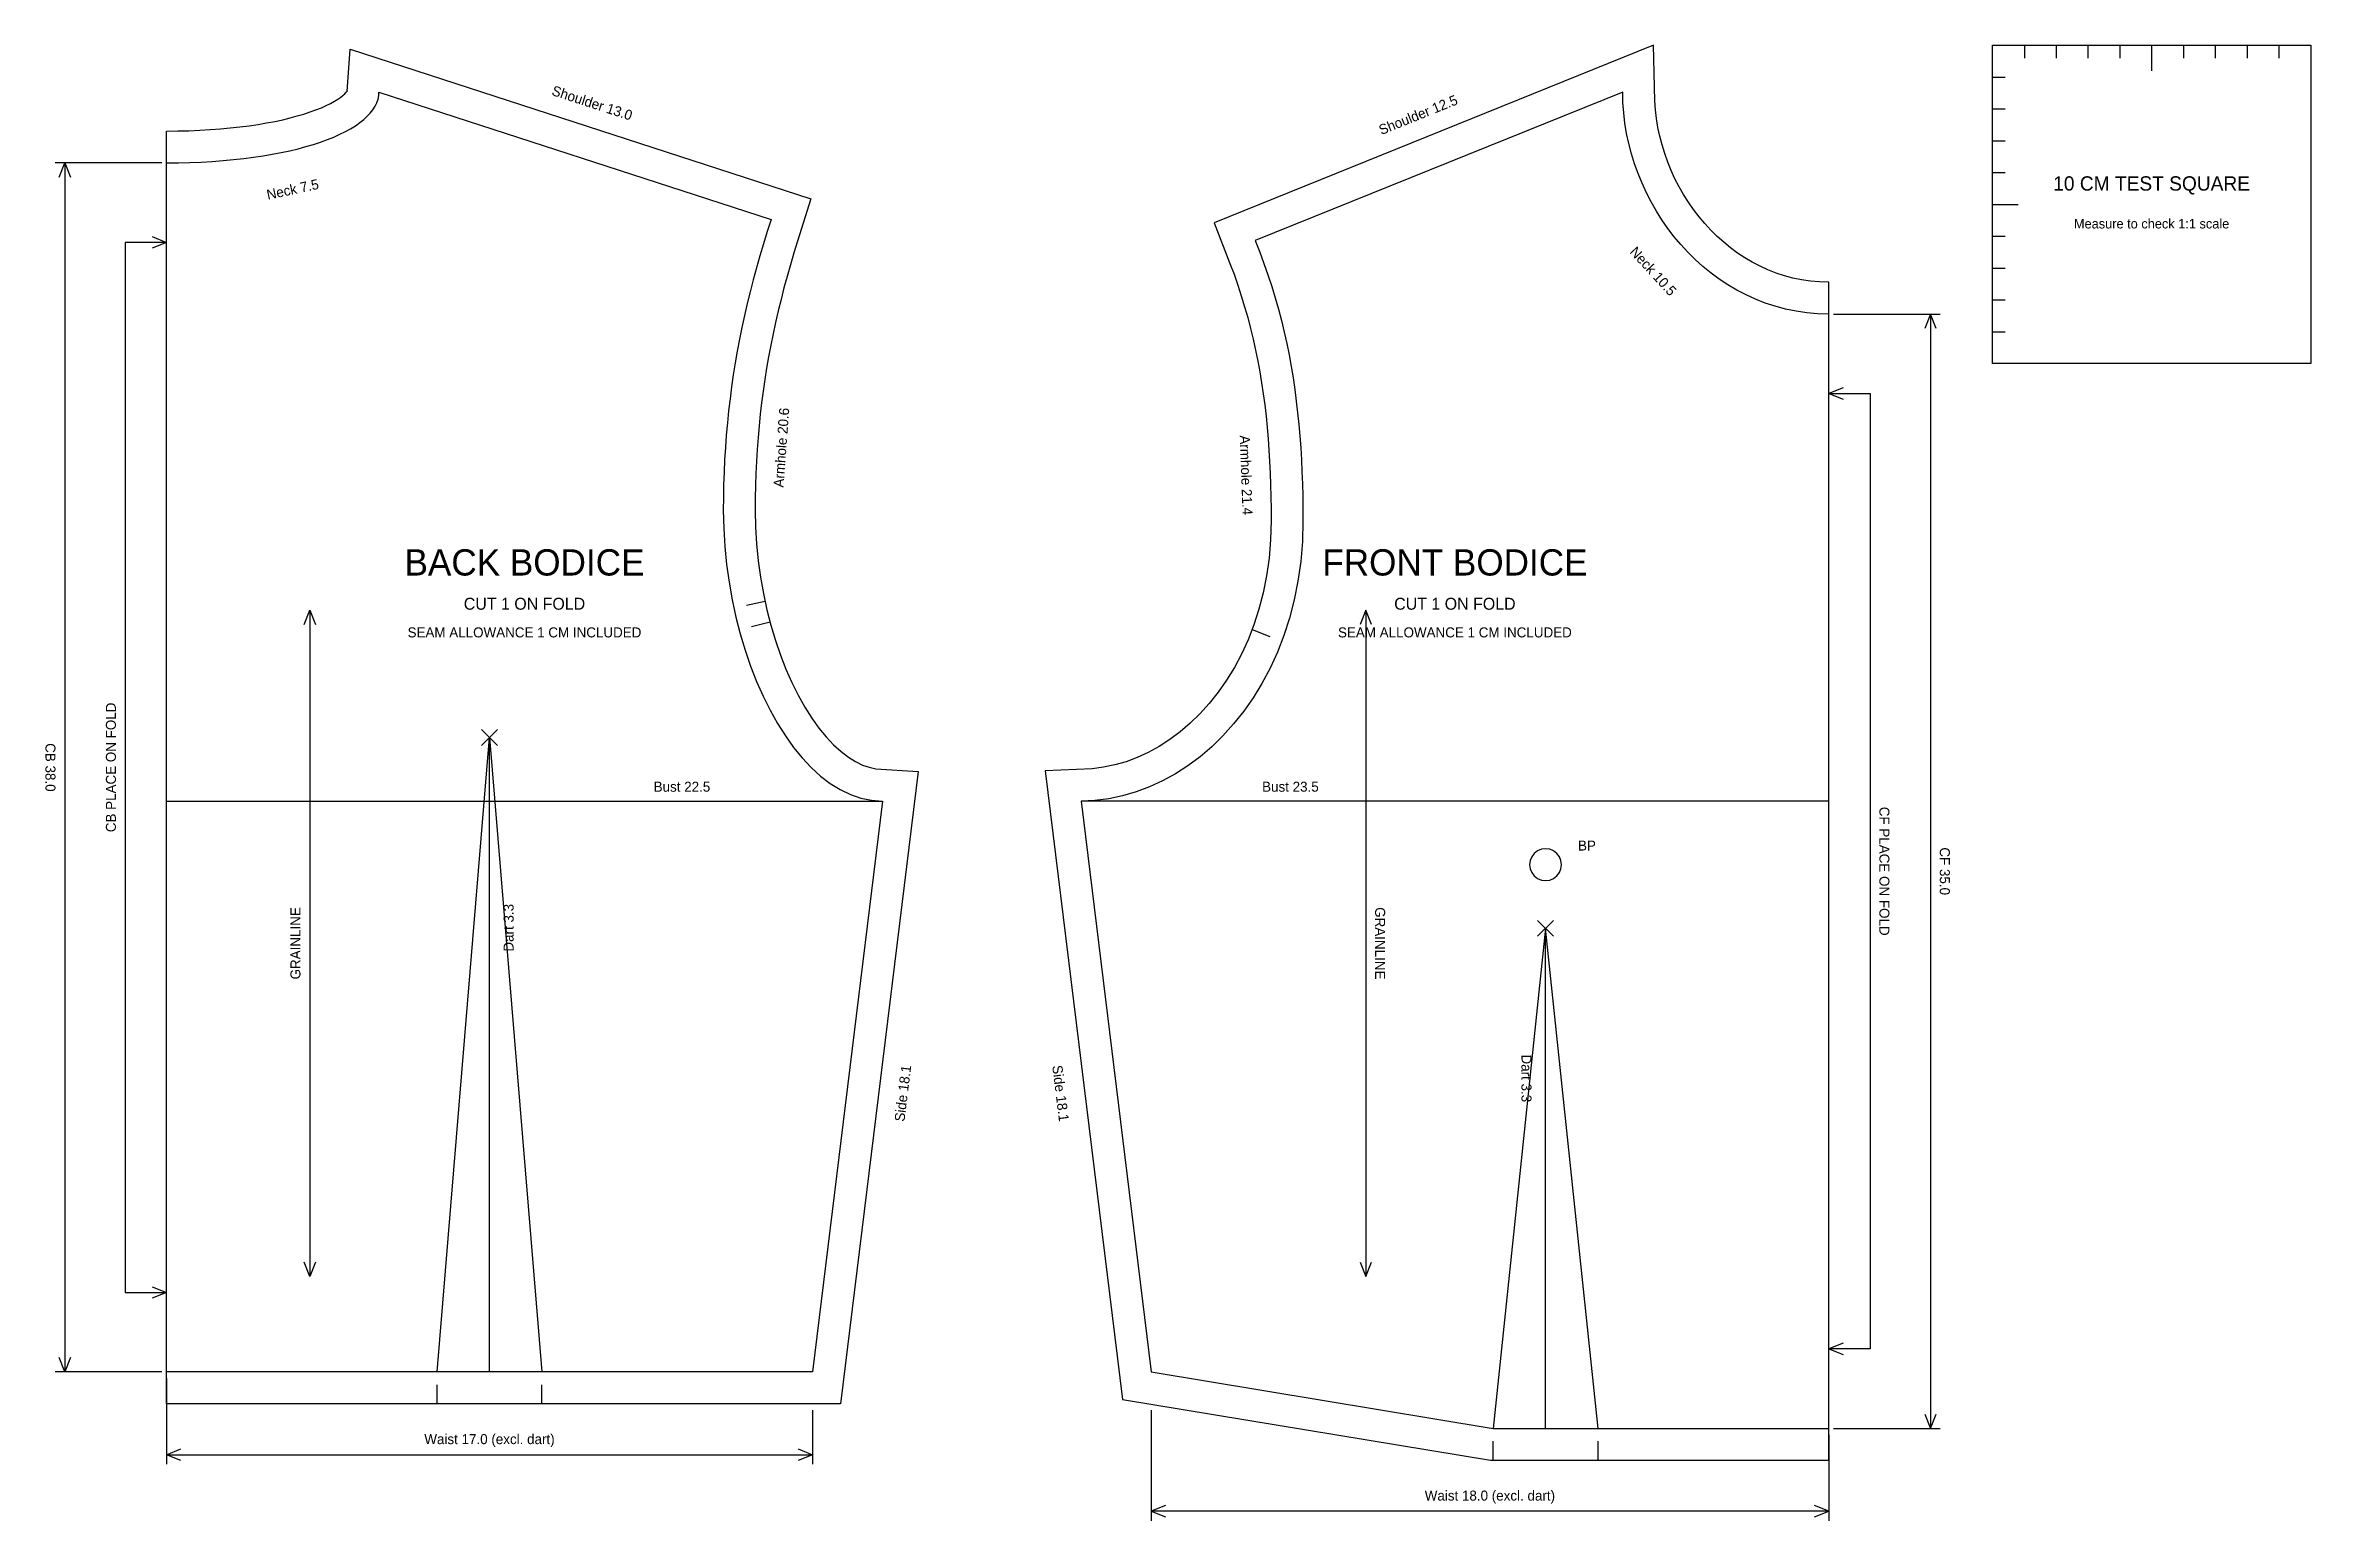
# Model space of a CAD drawing. Header units: millimetres. Extents: x 18 to 730, y 20 to 484.
import ezdxf
from ezdxf.enums import TextEntityAlignment as Align

# ---------------------------------------------------------------- set-up
doc = ezdxf.new("R2010")
doc.units = ezdxf.units.MM
for name, color, linetype in [('CUT', 7, 'CONTINUOUS'), ('DART', 7, 'CONTINUOUS'), ('DIM', 3, 'CONTINUOUS'), ('GRAIN', 5, 'CONTINUOUS'), ('GUIDE', 8, 'CONTINUOUS'), ('NOTCH', 7, 'CONTINUOUS'), ('SEAM', 1, 'CONTINUOUS'), ('TEST', 7, 'CONTINUOUS'), ('TEXT', 7, 'CONTINUOUS')]:
    doc.layers.add(name, color=color, linetype=linetype)

msp = doc.modelspace()

# ---------------------------------------------------------------- linework, layer by layer
at = {"layer": 'CUT'}
for points in [[(56.5, 456.745), (60.058, 456.773), (63.533, 456.856), (66.92, 456.991), (70.219, 457.178), (73.424, 457.415), (76.535, 457.7), (79.546, 458.031), (82.455, 458.406), (85.26, 458.824), (87.955, 459.282), (90.539, 459.778), (93.006, 460.31), (95.354, 460.874), (97.578, 461.469), (99.675, 462.091), (101.638, 462.735), (103.465, 463.398), (105.149, 464.075), (106.685, 464.759), (108.069, 465.444), (109.294, 466.12), (110.357, 466.776), (111.252, 467.4), (111.978, 467.976), (112.535, 468.485), (112.929, 468.907), (113.174, 469.22), (113.292, 469.407), (113.317, 469.459), (113.292, 469.384), (113.257, 469.214), (114.161, 482.473), (259.052, 435.395), (254.817, 422.128), (253.675, 418.416), (252.586, 414.731), (251.549, 411.068), (250.564, 407.425), (249.63, 403.799), (248.749, 400.187), (247.918, 396.584), (247.139, 392.989), (246.411, 389.396), (245.734, 385.804), (245.107, 382.209), (244.531, 378.607), (244.005, 374.995), (243.529, 371.369), (243.104, 367.727), (242.728, 364.064), (242.403, 360.377), (242.127, 356.663), (241.902, 352.918), (241.726, 349.14), (241.601, 345.324), (241.525, 341.467), (241.501, 337.636), (241.61, 332.26), (241.929, 326.965), (242.452, 321.701), (243.174, 316.49), (244.084, 311.354), (245.177, 306.316), (246.443, 301.399), (247.874, 296.625), (249.458, 292.017), (251.187, 287.597), (253.047, 283.389), (255.028, 279.415), (257.114, 275.699), (259.29, 272.262), (261.538, 269.126), (263.837, 266.312), (266.166, 263.838), (268.497, 261.716), (270.806, 259.954), (273.066, 258.55), (275.261, 257.494), (277.383, 256.766), (279.449, 256.34), (292.709, 255.427), (268.349, 56.745), (56.5, 56.745)], [(578.954, 409.239), (576.043, 409.323), (573.194, 409.572), (570.406, 409.979), (567.678, 410.54), (565.009, 411.249), (562.401, 412.102), (559.852, 413.095), (557.366, 414.224), (554.943, 415.486), (552.586, 416.874), (550.298, 418.387), (548.081, 420.019), (545.939, 421.765), (543.875, 423.621), (541.893, 425.581), (539.997, 427.64), (538.191, 429.793), (536.478, 432.034), (534.862, 434.356), (533.347, 436.753), (531.936, 439.219), (530.633, 441.748), (529.442, 444.332), (528.364, 446.966), (527.404, 449.642), (526.565, 452.354), (525.848, 455.094), (525.257, 457.857), (524.794, 460.635), (524.46, 463.422), (524.259, 466.212), (523.836, 483.683), (385.756, 427.895), (390.76, 415.151), (392.026, 411.728), (393.213, 408.315), (394.323, 404.908), (395.358, 401.506), (396.32, 398.105), (397.213, 394.704), (398.037, 391.299), (398.795, 387.887), (399.49, 384.466), (400.124, 381.034), (400.698, 377.588), (401.215, 374.125), (401.676, 370.642), (402.084, 367.138), (402.441, 363.611), (402.748, 360.056), (403.008, 356.473), (403.223, 352.86), (403.394, 349.213), (403.523, 345.531), (403.613, 341.811), (403.666, 338.053), (403.682, 334.369), (403.515, 328.294), (403.035, 322.531), (402.254, 316.969), (401.188, 311.614), (399.852, 306.471), (398.263, 301.545), (396.436, 296.842), (394.386, 292.368), (392.128, 288.127), (389.678, 284.127), (387.051, 280.372), (384.263, 276.869), (381.33, 273.623), (378.268, 270.641), (375.092, 267.926), (371.82, 265.485), (368.466, 263.321), (365.047, 261.438), (361.578, 259.839), (358.074, 258.528), (354.548, 257.505), (351.013, 256.772), (347.48, 256.331), (332.709, 255.713), (356.939, 58.098), (472.634, 39), (506.454, 39), (578.954, 39)]]:
    msp.add_lwpolyline(points, close=True, dxfattribs=at)
at = {"layer": 'DART'}
for points in [[(141.5, 66.745), (158, 266.175), (174.5, 66.745)], [(155.5, 268.675), (160.5, 263.675)], [(155.5, 263.675), (160.5, 268.675)], [(492.454, 208.675), (487.454, 203.675)], [(492.454, 203.675), (487.454, 208.675)], [(506.454, 49), (489.954, 206.175), (473.454, 49)]]:
    msp.add_lwpolyline(points, dxfattribs=at)
at = {"layer": 'DIM'}
for points in [[(55, 446.745), (21.5, 446.745)], [(22.7, 442.245), (24.5, 446.745), (26.3, 442.245)], [(24.5, 446.745), (24.5, 66.745)], [(580.454, 399.235), (613.954, 399.235)], [(612.754, 394.735), (610.954, 399.235), (609.154, 394.735)], [(610.954, 399.235), (610.954, 49)], [(26.3, 71.245), (24.5, 66.745), (22.7, 71.245)], [(55, 66.745), (21.5, 66.745)], [(56.5, 64.745), (56.5, 37.745)], [(259.5, 54.745), (259.5, 37.745)], [(365.954, 54.745), (365.954, 20)], [(609.154, 53.5), (610.954, 49), (612.754, 53.5)], [(578.954, 47), (578.954, 20)], [(580.454, 49), (613.954, 49)], [(61, 38.945), (56.5, 40.745), (61, 42.545)], [(56.5, 40.745), (259.5, 40.745)], [(255, 42.545), (259.5, 40.745), (255, 38.945)], [(370.454, 24.8), (365.954, 23), (370.454, 21.2)], [(578.954, 23), (365.954, 23)], [(574.454, 21.2), (578.954, 23), (574.454, 24.8)]]:
    msp.add_lwpolyline(points, dxfattribs=at)
at = {"layer": 'GRAIN'}
for points in [[(56.5, 421.745), (43.5, 421.745), (43.5, 91.745), (56.5, 91.745)], [(52, 423.545), (56.5, 421.745), (52, 419.945)], [(583.454, 376.035), (578.954, 374.235), (583.454, 372.435)], [(578.954, 374.235), (591.954, 374.235), (591.954, 74), (578.954, 74)], [(99.7, 301.675), (101.5, 306.175), (103.3, 301.675)], [(101.5, 306.175), (101.5, 96.745)], [(435.254, 301.675), (433.454, 306.175), (431.654, 301.675)], [(433.454, 306.175), (433.454, 96.745)], [(103.3, 101.245), (101.5, 96.745), (99.7, 101.245)], [(431.654, 101.245), (433.454, 96.745), (435.254, 101.245)], [(52, 93.545), (56.5, 91.745), (52, 89.945)], [(583.454, 75.8), (578.954, 74), (583.454, 72.2)]]:
    msp.add_lwpolyline(points, dxfattribs=at)
at = {"layer": 'GUIDE'}
for points in [[(158, 66.745), (158, 266.175)], [(56.5, 246.175), (281.5, 246.175)], [(578.954, 246.175), (343.954, 246.175)], [(489.954, 49), (489.954, 206.175)]]:
    msp.add_lwpolyline(points, dxfattribs=at)
msp.add_lwpolyline([(484.954, 226.175), (485.124, 224.881), (485.624, 223.675), (486.418, 222.639), (487.454, 221.845), (488.66, 221.345), (489.954, 221.175), (491.248, 221.345), (492.454, 221.845), (493.489, 222.639), (494.284, 223.675), (494.783, 224.881), (494.954, 226.175), (494.783, 227.469), (494.284, 228.675), (493.489, 229.711), (492.454, 230.505), (491.248, 231.005), (489.954, 231.175), (488.66, 231.005), (487.454, 230.505), (486.418, 229.711), (485.624, 228.675), (485.124, 227.469), (484.954, 226.175)], close=True, dxfattribs=at)
at = {"layer": 'NOTCH'}
for points in [[(244.624, 308.868), (238.76, 307.596)], [(246.176, 302.438), (240.365, 300.942)], [(397.692, 300.075), (403.285, 297.902)], [(141.5, 56.745), (141.5, 62.745)], [(174.5, 56.745), (174.5, 62.745)], [(473.454, 39), (473.454, 45)], [(506.454, 39), (506.454, 45)]]:
    msp.add_lwpolyline(points, dxfattribs=at)
at = {"layer": 'SEAM'}
for points in [[(56.5, 446.745), (60.216, 446.774), (63.851, 446.86), (67.404, 447.003), (70.87, 447.199), (74.249, 447.449), (77.537, 447.75), (80.732, 448.101), (83.832, 448.501), (86.834, 448.948), (89.736, 449.441), (92.535, 449.979), (95.229, 450.559), (97.815, 451.181), (100.292, 451.843), (102.656, 452.544), (104.905, 453.282), (107.036, 454.056), (109.048, 454.865), (110.938, 455.706), (112.703, 456.579), (114.34, 457.483), (115.849, 458.414), (117.225, 459.374), (118.466, 460.359), (119.571, 461.368), (120.537, 462.401), (121.36, 463.455), (122.039, 464.529), (122.572, 465.623), (122.955, 466.733), (123.187, 467.859), (123.265, 469), (246.5, 428.959), (245.274, 425.118), (244.101, 421.303), (242.98, 417.51), (241.911, 413.735), (240.894, 409.977), (239.93, 406.231), (239.019, 402.495), (238.159, 398.766), (237.352, 395.041), (236.597, 391.316), (235.894, 387.59), (235.244, 383.858), (234.645, 380.117), (234.099, 376.366), (233.605, 372.6), (233.163, 368.817), (232.773, 365.013), (232.435, 361.187), (232.149, 357.333), (231.915, 353.451), (231.734, 349.536), (231.604, 345.586), (231.526, 341.597), (231.5, 337.567), (231.616, 331.858), (231.959, 326.169), (232.521, 320.52), (233.294, 314.93), (234.271, 309.42), (235.445, 304.009), (236.808, 298.717), (238.352, 293.563), (240.069, 288.569), (241.953, 283.752), (243.995, 279.135), (246.188, 274.735), (248.523, 270.573), (250.995, 266.669), (253.595, 263.043), (256.315, 259.715), (259.148, 256.703), (262.086, 254.029), (265.122, 251.712), (268.248, 249.771), (271.456, 248.228), (274.739, 247.101), (278.09, 246.41), (281.5, 246.175), (259.5, 66.745), (56.5, 66.745)], [(578.954, 399.235), (575.463, 399.336), (572.036, 399.635), (568.676, 400.126), (565.386, 400.802), (562.169, 401.657), (559.028, 402.684), (555.966, 403.877), (552.987, 405.23), (550.093, 406.737), (547.287, 408.39), (544.573, 410.184), (541.954, 412.111), (539.432, 414.167), (537.012, 416.344), (534.695, 418.636), (532.485, 421.036), (530.385, 423.539), (528.398, 426.138), (526.527, 428.826), (524.776, 431.597), (523.147, 434.444), (521.644, 437.362), (520.269, 440.344), (519.026, 443.383), (517.917, 446.473), (516.946, 449.608), (516.117, 452.782), (515.431, 455.987), (514.892, 459.218), (514.503, 462.468), (514.268, 465.731), (514.189, 469), (398.683, 422.333), (400.104, 418.714), (401.439, 415.106), (402.691, 411.506), (403.862, 407.912), (404.953, 404.323), (405.969, 400.736), (406.91, 397.149), (407.778, 393.56), (408.577, 389.968), (409.308, 386.369), (409.974, 382.763), (410.576, 379.147), (411.117, 375.519), (411.6, 371.878), (412.026, 368.22), (412.397, 364.544), (412.717, 360.849), (412.987, 357.131), (413.209, 353.39), (413.385, 349.623), (413.519, 345.828), (413.612, 342.002), (413.665, 338.145), (413.683, 334.254), (413.504, 327.741), (412.977, 321.419), (412.117, 315.296), (410.939, 309.38), (409.459, 303.677), (407.691, 298.197), (405.65, 292.945), (403.353, 287.931), (400.813, 283.161), (398.046, 278.644), (395.068, 274.386), (391.893, 270.397), (388.536, 266.682), (385.012, 263.25), (381.338, 260.109), (377.527, 257.266), (373.595, 254.729), (369.557, 252.506), (365.429, 250.603), (361.225, 249.029), (356.96, 247.792), (352.65, 246.899), (348.309, 246.357), (343.954, 246.175), (365.954, 66.745), (473.454, 49), (506.454, 49), (578.954, 49)]]:
    msp.add_lwpolyline(points, close=True, dxfattribs=at)
at = {"layer": 'TEST'}
msp.add_lwpolyline([(630.454, 483.683), (730.454, 483.683), (730.454, 383.683), (630.454, 383.683)], close=True, dxfattribs=at)
for points in [[(640.454, 483.683), (640.454, 479.683)], [(650.454, 483.683), (650.454, 479.683)], [(660.454, 483.683), (660.454, 479.683)], [(670.454, 483.683), (670.454, 479.683)], [(680.454, 483.683), (680.454, 475.683)], [(690.454, 483.683), (690.454, 479.683)], [(700.454, 483.683), (700.454, 479.683)], [(710.454, 483.683), (710.454, 479.683)], [(720.454, 483.683), (720.454, 479.683)], [(630.454, 473.683), (634.454, 473.683)], [(630.454, 463.683), (634.454, 463.683)], [(630.454, 453.683), (634.454, 453.683)], [(630.454, 443.683), (634.454, 443.683)], [(630.454, 433.683), (638.454, 433.683)], [(630.454, 423.683), (634.454, 423.683)], [(630.454, 413.683), (634.454, 413.683)], [(630.454, 403.683), (634.454, 403.683)], [(630.454, 393.683), (634.454, 393.683)]]:
    msp.add_lwpolyline(points, dxfattribs=at)

# ---------------------------------------------------------------- texts
at = {"layer": 'DIM'}
for s, rotation, p in [('Shoulder 13.0', -18, (190.29, 465.623)), ('Shoulder 12.5', 22, (449.88, 461.892)), ('Neck 7.5', 12.16, (96.116, 438.475)), ('Neck 10.5', -47.37, (523.825, 412.725)), ('Armhole 20.6', 85.76, (249.692, 357.255)), ('Armhole 21.4', -87.98, (395.911, 348.595)), ('CB 38.0', -90, (20, 256.745)), ('CF 35.0', -90, (615.454, 224.117)), ('Dart 3.3', 90, (164, 206.346)), ('Dart 3.3', -90, (483.954, 159.022)), ('Side 18.1', 83.01, (287.87, 154.33)), ('Side 18.1', -83.01, (337.584, 154.33))]:
    msp.add_text(s, height=3.15, rotation=rotation, dxfattribs=at).set_placement(p, align=Align.MIDDLE)
for s, p in [('Bust 22.5', (218.5, 250.675)), ('Bust 23.5', (409.754, 250.675)), ('BP', (502.954, 232.175)), ('Waist 17.0 (excl. dart)', (158, 45.245)), ('Waist 18.0 (excl. dart)', (472.454, 27.5))]:
    msp.add_text(s, height=3.15, dxfattribs=at).set_placement(p, align=Align.MIDDLE)
at = {"layer": 'GRAIN'}
for s, rotation, p in [('CB PLACE ON FOLD', 90, (39, 256.745)), ('CF PLACE ON FOLD', -90, (596.454, 224.117)), ('GRAINLINE', 90, (97, 201.46)), ('GRAINLINE', -90, (437.954, 201.46))]:
    msp.add_text(s, height=3.15, rotation=rotation, dxfattribs=at).set_placement(p, align=Align.MIDDLE)
at = {"layer": 'TEST'}
for s, height, p in [('10 CM TEST SQUARE', 4.5, (680.454, 439.683)), ('Measure to check 1:1 scale', 3, (680.454, 427.683))]:
    msp.add_text(s, height=height, dxfattribs=at).set_placement(p, align=Align.MIDDLE)
at = {"layer": 'TEXT'}
for s, height, p in [('BACK BODICE', 8.25, (169, 321.175)), ('FRONT BODICE', 8.25, (461.454, 321.175)), ('CUT 1 ON FOLD', 3.75, (169, 308.175)), ('CUT 1 ON FOLD', 3.75, (461.454, 308.175)), ('SEAM ALLOWANCE 1 CM INCLUDED', 3.15, (169, 299.175)), ('SEAM ALLOWANCE 1 CM INCLUDED', 3.15, (461.454, 299.175))]:
    msp.add_text(s, height=height, dxfattribs=at).set_placement(p, align=Align.MIDDLE)

doc.saveas('drawing.dxf')
